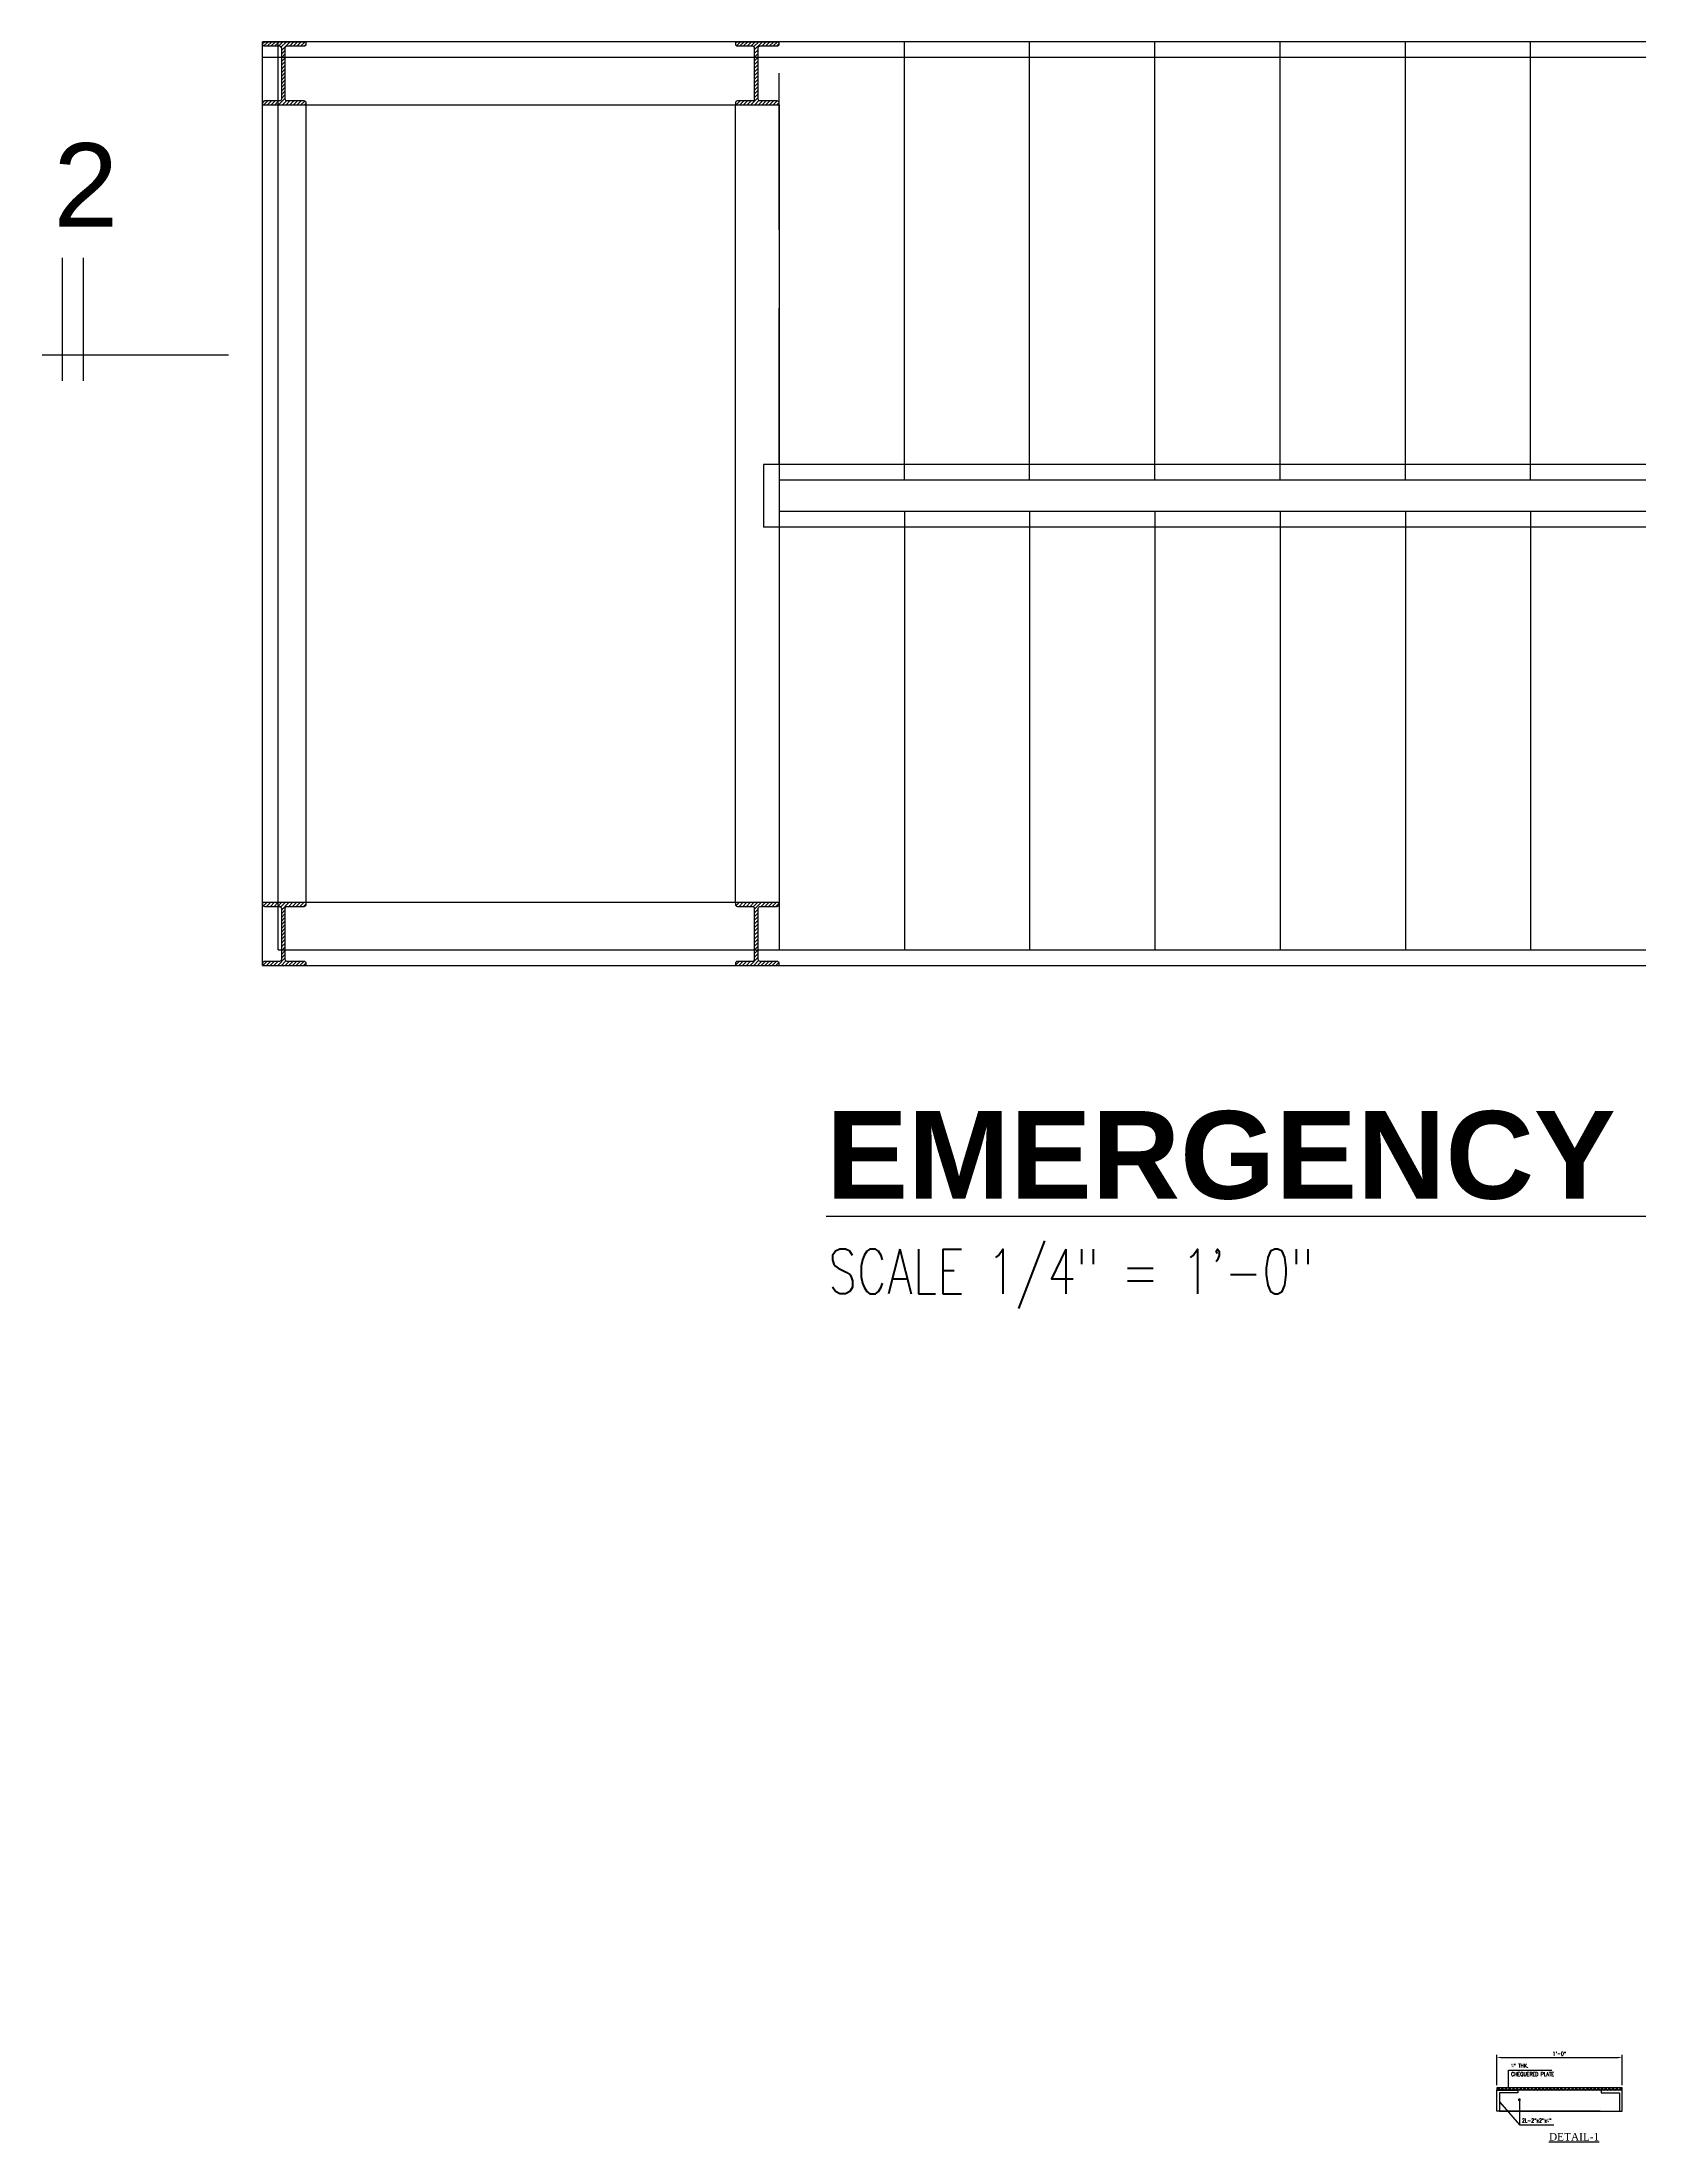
# Model space of a CAD drawing. Header units: inches. Extents: x 41285 to 57578, y -189 to 12305.
# Drawn here: x 53230.9 to 53383.9, y 10063.3 to 10264.6 of the extents above; entities that cross this region are included whole.
import ezdxf

# ---------------------------------------------------------------- set-up
doc = ezdxf.new("R2010")
doc.units = ezdxf.units.IN
doc.header["$LTSCALE"] = 30
doc.header["$MEASUREMENT"] = 0
for name, pattern in [('Amconstr', [9999, 9999, 0]), ('CENTER', [2, 1.25, -0.25, 0.25, -0.25]), ('DASHED', [0.75, 0.5, -0.25]), ('HIDDEN2', [0.1875, 0.125, -0.0625]), ('PHANTOM2', [1.25, 0.625, -0.125, 0.125, -0.125, 0.125, -0.125])]:
    doc.linetypes.add(name, pattern=pattern)
for name, color, linetype in [('A-TEXT-P', 242, 'Continuous'), ('A-TYP-DIM', 1, 'Continuous'), ('A-TYP-H-TEXT', 2, 'Continuous'), ('COLUMN', 6, 'Continuous'), ('Grid', 8, 'PHANTOM2'), ('Grid line', 1, 'CENTER'), ('L3', 3, 'Continuous'), ('L5', 5, 'Continuous'), ('leder', 1, 'Continuous'), ('PB', 3, 'Continuous'), ('RAMP LINE', 1, 'Continuous'), ('Steel frame', 4, 'Continuous')]:
    doc.layers.add(name, color=color, linetype=linetype)
doc.styles.add('3-32', font='simplex.shx', dxfattribs={"width": 0.75, "height": 10.6666})
doc.styles.add('ARIAL', font='arial.ttf')
doc.styles.add('HADINGS', font='romantic.ttf')
doc.styles.add('rizwan', font='romans.shx', dxfattribs={"width": 0.75})
doc.dimstyles.new('STYLE-16', dxfattribs={"dimscale": 16, "dimtxt": 0.09375, "dimasz": 0.09375, "dimexe": 0.0625, "dimexo": 0.0625, "dimgap": 0.03125, "dimtad": 1, "dimzin": 3, "dimdsep": 46, "dimlunit": 4, "dimtxsty": 'rizwan', "dimcen": 0.125, "dimdle": 4, "dimclrd": 1, "dimclre": 1, "dimclrt": 2, "dimadec": 0, "dimazin": 0, "dimtfac": 0.5, "dimtix": 1, "dimtmove": 2, "dimatfit": 3, "dimfxl": 0, "dimfrac": 1, "dimtolj": 1, "dimtzin": 3, "dimarcsym": 0})

# ---------------------------------------------------------------- blocks, each defined once
blk = doc.blocks.new('A$C48294E53')
at = {"layer": 'COLUMN', "color": 4}
blk.add_lwpolyline([(2.19, 7.62), (3.63, 7.62, -0.414214), (3.81, 7.44), (3.81, 2.53, -0.414214), (3.63, 2.35), (2.19, 2.35, 0.414214), (2, 2.16), (2, 1.97), (6.19, 1.97), (6.19, 2.16, 0.414214), (6, 2.35), (4.37, 2.35, -0.414214), (4.19, 2.53), (4.19, 7.44, -0.414214), (4.37, 7.62), (6, 7.62, 0.414214), (6.19, 7.81), (6.19, 8), (2, 8), (2, 7.81, 0.414214)], format="xyb", close=True, dxfattribs=at)
blk = doc.blocks.new('A$C0EAF4FF9')
at = {"layer": 'Grid line'}
h = blk.add_hatch(dxfattribs=at)
h.set_pattern_fill('_USER', color=256, scale=0.25, angle=45, style=0, pattern_type=0)
h.set_pattern_definition([(45, (0, 0), (-0.176777, 0.176777), [])])
edge = h.paths.add_edge_path()
edge.add_line((2.19, 7.72), (3.63, 7.72))
edge.add_arc((3.63, 7.53), 0.188, 0, 90, ccw=False)
edge.add_line((3.81, 7.53), (3.81, 2.62))
edge.add_arc((3.63, 2.62), 0.188, -90, 0, ccw=False)
edge.add_line((3.63, 2.44), (2.19, 2.44))
edge.add_arc((2.19, 2.25), 0.187, 90, 180)
edge.add_line((2, 2.25), (2, 2.06))
edge.add_line((2, 2.06), (6.19, 2.06))
edge.add_line((6.19, 2.06), (6.19, 2.25))
edge.add_arc((6, 2.25), 0.188, 0, 90)
edge.add_line((6, 2.44), (4.37, 2.44))
edge.add_arc((4.37, 2.62), 0.188, 180, 270, ccw=False)
edge.add_line((4.19, 2.62), (4.19, 7.53))
edge.add_arc((4.37, 7.53), 0.188, 90, 180, ccw=False)
edge.add_line((4.37, 7.72), (6, 7.72))
edge.add_arc((6, 7.9), 0.187, 270, 360)
edge.add_line((6.19, 7.9), (6.19, 8.09))
edge.add_line((6.19, 8.09), (2, 8.09))
edge.add_line((2, 8.09), (2, 7.9))
edge.add_arc((2.19, 7.9), 0.188, 180, 270)
blk.add_blockref('A$C48294E53', (0, 0.09), dxfattribs=at)
blk = doc.blocks.new('A$C76A7568D')
at = {"layer": 'L3'}
blk.add_line((0, 3.89), (0, -31.85), dxfattribs=at)
at = {"layer": 'L5', "color": 6}
for p, q in [((-18.6, 0), (5, 0)), ((-18.6, -3.99), (5, -3.99))]:
    blk.add_line(p, q, dxfattribs=at)
blk = doc.blocks.new('*D271')
at = {"layer": 'A-TYP-DIM', "color": 1, "lineweight": -2, "transparency": 16777216}
for p, q in [((53370.27, 10068.79), (53370.27, 10071.69)), ((53370.65, 10071.44), (53381.9, 10071.44)), ((53382.27, 10068.79), (53382.27, 10071.69))]:
    blk.add_line(p, q, dxfattribs=at)
at = {"layer": 'A-TYP-DIM', "color": 1, "transparency": 16777216}
for points in [[(53370.65, 10071.5), (53370.65, 10071.37), (53370.27, 10071.44)], [(53381.9, 10071.5), (53381.9, 10071.37), (53382.27, 10071.44)]]:
    blk.add_solid(points, dxfattribs=at)
at = {"layer": 'DEFPOINTS', "color": 0, "transparency": 16777216}
for p in [(53382.27, 10071.44), (53370.27, 10068.54), (53382.27, 10068.54)]:
    blk.add_point(p, dxfattribs=at)
at = {"layer": 'A-TYP-DIM', "color": 2, "transparency": 16777216, "insert": (53376.27, 10071.79), "char_height": 0.375, "attachment_point": 5, "style": 'rizwan'}
blk.add_mtext('\\A1;1\'-0"', dxfattribs=at)

msp = doc.modelspace()

# ---------------------------------------------------------------- hatches: boundary and pattern name
at = {"layer": 'Grid', "linetype": 'HIDDEN2'}
h = msp.add_hatch(dxfattribs=at)
h.set_pattern_fill('ANSI37', color=256, scale=2)
h.set_pattern_definition([(45, (53370.2703, 10068.2856), (-0.1767767, 0.1767767), []), (135, (53370.2703, 10068.2856), (-0.1767767, -0.1767767), [])])
h.paths.add_polyline_path([(53382.27029224, 10068.53560571), (53370.27029224, 10068.53560571), (53370.27029224, 10068.28560571), (53378.27029224, 10068.28560571), (53382.27029224, 10068.28560571)])

# ---------------------------------------------------------------- linework, layer by layer
at = {"layer": 'leder', "color": 1}
for p, q in [((53382.27029224, 10068.53560571), (53370.27029224, 10068.53560571)), ((53370.27029224, 10068.53560571), (53370.27029224, 10068.28560571)), ((53380.27029224, 10068.28560571), (53370.27029224, 10068.28560571)), ((53382.27029224, 10068.28560571), (53382.27029224, 10068.53560571)), ((53380.17029224, 10066.28560571), (53370.27029224, 10066.28560571)), ((53370.51029224, 10066.28560571), (53382.03029224, 10066.28560571))]:
    msp.add_line(p, q, dxfattribs=at)
at = {"layer": 'RAMP LINE', "color": 2, "linetype": 'Amconstr', "lineweight": 25}
for p, q in [((53252.00953589, 10176.09535086), (53252.00953589, 10264.59535086)), ((53459.00953589, 10264.59535086), (53252.00953589, 10264.59535086)), ((53313.50953589, 10222.59535086), (53313.50953589, 10264.59535086)), ((53325.50953589, 10222.59535086), (53325.50953589, 10264.59535086)), ((53337.50953589, 10222.59535086), (53337.50953589, 10264.59535086)), ((53349.50953589, 10222.59535086), (53349.50953589, 10264.59535086)), ((53361.50953589, 10222.59535086), (53361.50953589, 10264.59535086)), ((53373.50953589, 10222.59535086), (53373.50953589, 10264.59535086)), ((53256.19703589, 10182.12535086), (53256.19703589, 10258.56535086)), ((53256.19703589, 10258.56535086), (53297.32203589, 10258.56535086)), ((53297.32203589, 10182.12535086), (53297.32203589, 10258.56535086)), ((53301.50953589, 10258.56535086), (53301.50953589, 10182.12535086)), ((53313.50953589, 10219.59535086), (53313.50953589, 10177.59535086)), ((53325.50953589, 10219.59535086), (53325.50953589, 10177.59535086)), ((53337.50953589, 10219.59535086), (53337.50953589, 10177.59535086)), ((53349.50953589, 10219.59535086), (53349.50953589, 10177.59535086)), ((53361.50953589, 10219.59535086), (53361.50953589, 10177.59535086)), ((53373.50953589, 10219.59535086), (53373.50953589, 10177.59535086)), ((53297.32203589, 10182.12535086), (53256.19703589, 10182.12535086)), ((53252.00953589, 10176.09535086), (53457.50953589, 10176.09535086))]:
    msp.add_line(p, q, dxfattribs=at)
at = {"layer": 'RAMP LINE', "color": 9, "linetype": 'Amconstr', "lineweight": 25}
for p, q in [((53459.00953589, 10263.09535086), (53252.00953589, 10263.09535086)), ((53253.50953589, 10177.59535086), (53253.50953589, 10264.59535086)), ((53459.00953589, 10224.09535086), (53300.00953589, 10224.09535086)), ((53300.00953589, 10224.09535086), (53300.00953589, 10218.09535086)), ((53457.50953589, 10222.59535086), (53301.50953589, 10222.59535086)), ((53301.50953589, 10222.59535086), (53301.50953589, 10219.59535086)), ((53457.50953589, 10219.59535086), (53301.50953589, 10219.59535086)), ((53459.00953589, 10218.09535086), (53300.00953589, 10218.09535086)), ((53301.50953589, 10218.09535086), (53301.50953589, 10177.59535086)), ((53253.50953589, 10177.59535086), (53457.50953589, 10177.59535086))]:
    msp.add_line(p, q, dxfattribs=at)
at = {"layer": 'RAMP LINE', "color": 9, "linetype": 'DASHED', "lineweight": 25}
msp.add_line((53301.50953589, 10224.09535086), (53301.50953589, 10264.59535086), dxfattribs=at)
at = {"layer": 'Steel frame', "color": 200}
for points in [[(53370.27029224, 10066.28560571), (53370.27029224, 10068.28560571), (53372.27029224, 10068.28560571), (53372.27029224, 10068.04560571), (53370.51029224, 10068.04560571), (53370.51029224, 10066.28560571), (53370.27029224, 10066.28560571)], [(53382.27029224, 10066.28560571), (53382.27029224, 10068.28560571), (53380.27029224, 10068.28560571), (53380.27029224, 10068.04560571), (53382.03029224, 10068.04560571), (53382.03029224, 10066.28560571), (53382.27029224, 10066.28560571)]]:
    msp.add_lwpolyline(points, dxfattribs=at)

# ---------------------------------------------------------------- block references
at = {"layer": 'Grid line'}
for p in [(53250.00953589, 10256.50488934), (53295.32203589, 10256.50488934), (53250.00953589, 10174.03488934), (53295.32203589, 10174.03488934)]:
    msp.add_blockref('A$C0EAF4FF9', p, dxfattribs=at)
at = {"layer": 'PB', "xscale": -0.5, "yscale": 0.5, "zscale": 0.5, "rotation": 90}
msp.add_blockref('A$C76A7568D', (53232.83450169, 10234.61304701), dxfattribs=at)

# ---------------------------------------------------------------- texts
at = {"layer": 'A-TEXT-P', "color": 4, "style": 'ARIAL'}
msp.add_text('2', height=8, dxfattribs=at).set_placement((53231.97217879, 10246.89739084))
at = {"layer": 'A-TEXT-P', "color": 4, "insert": (53306.02700153, 10162.13338763), "char_height": 8.4, "attachment_point": 1, "style": 'ARIAL'}
msp.add_mtext_dynamic_manual_height_columns('{\\fArial|b1|i0|c0|p34;\\LEMERGENCY STAIRSCASE}', width=863.7811566335, gutter_width=30, heights=[0], dxfattribs=at)
at = {"layer": 'A-TEXT-P', "color": 2, "insert": (53306.2148279, 10148.89852885), "char_height": 4.26664, "attachment_point": 1, "style": '3-32'}
msp.add_mtext_dynamic_manual_height_columns('\\A1;SCALE 1/4" = 1\'-0"', width=160.3765379094, gutter_width=30, heights=[0], dxfattribs=at)
at = {"layer": 'A-TYP-DIM', "color": 2, "style": 'rizwan', "width": 0.75}
for s, p in [('¼" THK.', (53371.63693616, 10070.45536402)), ('CHEQUERED PLATE', (53371.63693616, 10069.64754623)), ('2L-2"x2"x¼"', (53372.67943448, 10065.1973675))]:
    msp.add_text(s, height=0.375, dxfattribs=at).set_placement(p)
at = {"layer": 'A-TYP-H-TEXT', "color": 3, "style": 'HADINGS'}
msp.add_text('%%UDETAIL-1', height=0.7171875, dxfattribs=at).set_placement((53375.26734541, 10063.47219764))

# ---------------------------------------------------------------- dimensions: what is measured, and where the dimension line sits
at = {"layer": 'A-TYP-DIM'}
dim = msp.add_linear_dim(base=(53382.27029224, 10071.43717839), p1=(53370.27029224, 10068.53560571), p2=(53382.27029224, 10068.53560571), dimstyle='STYLE-16', override={"dimscale": 4, "dimtad": 3, "dimdec": 3}, dxfattribs=at)
dim.commit()
dim.dimension.update_dxf_attribs({"geometry": '*D271', "text_midpoint": (53376.27029224, 10071.78539267)})

# ---------------------------------------------------------------- leaders
for points, override in [([(53371.39667302, 10068.53560571), (53371.39667302, 10070.22129006), (53375.54966302, 10070.22129006)], {"dimscale": 4, "dimtad": 3, "dimdec": 3}), ([(53372.42874818, 10067.37996126), (53372.42874818, 10064.96329353)], {"dimscale": 3, "dimtad": 3, "dimdec": 3, "dimldrblk": 'Dot'}), ([(53370.51029224, 10067.16560571), (53372.42874818, 10064.96329353), (53375.73457948, 10064.96329353)], {"dimscale": 4, "dimtad": 3, "dimdec": 3})]:
    msp.add_leader(points, dimstyle='STYLE-16', override=override, dxfattribs=at)

doc.saveas('drawing.dxf')
